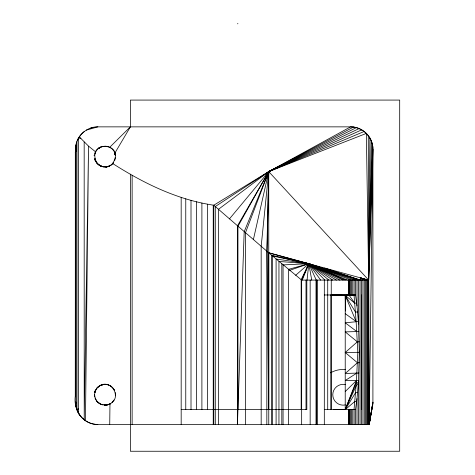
<?xml version="1.0" encoding="UTF-8"?>
<svg xmlns="http://www.w3.org/2000/svg" width="475" height="475" viewBox="0 0 475 475"><rect width="100%" height="100%" fill="white"/><g stroke="black" fill="none" stroke-linecap="round" stroke-linejoin="round"><path stroke-width="0.71" d="M75.323 396.631L75.406 150.807L75.964 145.059L76.006 151.454L75.406 150.807L75.495 149.542L76.006 151.454L75.406 150.652L75.501 149.334L75.317 152.546L75.305 396.085C73.174 409.83 83.161 424.822 97.844 424.466L369.182 424.466L372.911 402.147L372.911 149.18C373.118 137.263 362.508 126.647 350.592 126.861L97.844 126.861C85.316 126.481 73.465 139.074 76.006 151.454M78.939 413.897L78.5 413.363L78.535 138.035L80.893 138.463L88.546 146.152L95.707 151.947M353.501 127.057L268.737 171.612L237.435 225.874L237.435 424.466L237.945 409.587L237.951 226.32L268.737 171.612L350.592 126.861A22.39 22.39 0 0 1 372.911 149.18L369.182 424.466L364.907 424.412M344.013 409.587L344.749 409.539L333.497 409.587L345.224 409.587L345.224 295.444L343.758 295.224M268.773 424.466L268.737 171.612L356.363 127.633M368.671 424.466L368.671 280.096L369.9 138.035M355.52 424.466L355.52 409.587L357.004 398.584L358.387 383.022L359.32 352.278L358.387 321.539L357.004 305.977L355.52 294.975L355.52 280.096M109.731 424.466L109.968 403.94C123.328 396.75 109.6 377.304 98.462 386.686M96.383 162.402L96.918 163.103C85.061 139.43 127.027 142.049 112.254 164.065L112.747 163.578C143.539 183.261 177.323 199.803 213.786 205.218L268.607 252.706L301.661 280.096L368.671 280.096L371.195 140.648M359.124 128.577L268.737 171.612L267.092 251.417L268.618 409.587M361.736 129.871L268.737 171.612L266.837 251.198L266.831 424.466M372.911 149.18L368.671 280.096L372.133 143.408M268.607 252.706L368.671 280.096L372.709 146.27M237.945 409.587L244.186 231.729L268.737 171.612L364.159 131.492M354.029 409.587L356.363 382.423L357.829 352.278L356.131 321.539L354.029 294.981L330.826 295.444M75.406 150.807L75.317 152.546L75.721 146.27L75.43 149.18M94.4 396.732L94.84 392.582L95.754 390.04L95.125 391.531M369.318 422.37L369.407 420.975M75.721 405.056L76.006 402.147L75.525 402.147A22.39 22.39 0 0 0 97.844 424.466M213.786 424.466L213.786 205.218L268.737 171.612L368.671 280.096L366.35 133.416L268.737 171.612L261.173 246.365L261.173 424.466M307.058 280.096L308.803 263.708L268.767 252.837L268.773 409.587M370.452 415.756L369.182 424.466L368.719 280.096M372.857 402.913L369.182 424.466L372.709 405.056M372.804 403.685L369.182 424.466L372.911 402.147A22.39 22.39 0 0 1 371.711 409.313L372.133 407.912M253.371 239.661L268.737 171.612L215.294 206.536L215.288 424.466M94.834 154.417L95.291 152.908M95.327 390.878L94.84 392.582L94.78 391.121M95.059 153.52L95.232 153.063M218.441 424.466L218.458 209.315L268.737 171.612L245.433 232.809L245.433 424.466M356.689 401.452L354.867 401.452L345.224 409.587L356.482 380.511L345.236 391.525M302.243 280.096L308.803 263.708L360.329 280.096L360.329 277.816L367.947 280.096M345.224 409.587L356.363 382.423L358.387 383.022L356.108 386.021L345.224 409.587L355.638 392.546L357.639 392.546M95.511 390.509C99.204 384.536 94.863 390.717 94.84 392.582L94.84 391.109M78.5 413.363L77.241 410.673L78.535 408.268L76.962 409.854L76.962 141.473M95.653 390.159L95.612 390.319M114.849 153.306L115.116 154.417L114.843 153.14L130.364 126.861L130.364 100.077L399.695 100.077L399.695 451.25L130.364 451.25L130.364 174.171M100.154 385.641L101.133 385.166M96.71 388.491L96.443 388.847C96.556 387.345 102.618 384.388 99.821 385.73A10.414 10.414 0 0 0 97.286 387.778L98.058 387.006M111.999 402.491L114.048 399.956M111.993 164.326L113.448 162.705L111.144 165.009L108.241 166.487L110.687 165.306M229.443 218.916L268.737 171.612M130.364 126.861L109.761 147.244C106.323 145.457 102.06 146.021 98.901 148.158A10.414 10.414 0 0 0 95.505 152.344L95.03 152.22L95.558 152.249M295.67 275.292L308.803 263.708L357.645 280.096M359.213 362.74L357.432 362.74L345.224 352.515L357.325 341.822L359.213 341.822M357.432 362.74L345.254 373.469L358.904 373.035M99.815 147.565L98.901 148.158L101.009 147.06M110.455 165.597L111.144 165.009M97.286 387.778L99.821 385.73L104.084 384.388M101.959 384.934L101.05 385.302M110.236 403.768L109.268 404.267L109.6 404.178M356.933 373.035L345.248 380.511L358.524 380.511L358.524 424.466M108.241 166.487L110.901 165.217M100.783 147.066L98.901 148.158L100.041 147.553M109.968 403.94L107.255 404.938L104.292 405.11M110.23 165.603L110.722 165.365M100.884 385.231L103.942 384.388L107.54 384.602M289.613 270.34L308.803 263.708L354.599 280.096M101.169 385.118L102.511 384.673M108.247 404.652L108.591 404.587L104.173 405.086M104.191 405.003C113.935 403.287 109.719 404.629 105.028 405.163L105.385 405.151M86.308 130.132L97.844 126.861L90.719 128.096M109.82 165.87C105.266 168.013 99.667 166.648 96.573 162.705M108.769 166.339C106.008 167.158 102.808 167.099 100.231 165.722M107.617 166.606L105.753 166.963L107.54 166.725L106.109 166.945M331.241 294.975L330.82 295.04M107.54 404.884L101.81 404.652L97.719 402.206M102.909 384.56L103.592 384.453M106.115 405.11L106.471 405.074M93.973 155.557L94.662 155.497M105.492 384.358L103.942 384.388L104.69 384.352M104.447 384.364L105.028 384.334M330.903 409.587L330.903 295.034L355.52 294.975L324.312 294.975M101.133 404.32L100.789 404.267L103.075 404.932M97.755 164.083L96.003 161.791L98.901 165.009L102.03 166.482M104.162 166.933L102.855 166.773L103.212 166.79M358.904 331.52L345.224 331.888L357.325 341.822M345.224 352.515L359.32 352.278M339.857 409.587L343.193 409.622M237.429 23.75L237.939 23.75M361.606 294.975L361.528 424.466M340.818 295.218L345.224 295.444L354.76 303.103L356.689 303.103M357.639 312.016L355.46 312.016L345.224 295.444L334.655 294.975M358.387 321.539L345.224 322.78L356.755 331.52M345.414 369.443L343.193 369.443A25.294 25.294 0 0 0 330.547 372.833M96.372 400.544L96.603 400.87A10.414 10.414 0 0 0 99.821 403.768L101.234 404.373M181.177 409.587L306.826 409.587L306.826 280.096M324.312 409.587L355.52 409.587M361.528 409.587L361.606 280.096M330.475 295.266L345.224 295.444L356.131 321.539L345.224 313.666M105.141 384.328L108.377 384.839M332.126 295.034L345.224 295.444L345.562 311.012M105.551 384.346L107.956 384.744M102.262 166.565L106.258 166.939M346.453 294.975L348.377 294.975L348.377 280.096M101.81 404.652L102.155 404.694M108.247 384.845L108.591 384.898M367.211 280.096L360.329 277.816L362.68 280.096M324.585 268.031L360.329 280.096M366.468 280.096L360.329 277.816L364.723 280.096M108.318 384.839L109.001 385.1M351.173 280.096L308.803 263.708L271.605 255.247L271.605 424.466M347.35 280.096L308.803 263.708L272.436 255.948L272.436 424.466M345.224 280.096L308.803 263.708L276.094 259.053L276.094 424.466M343.098 280.096L308.803 263.708L278.95 261.452L278.95 424.466M101.804 166.487L100.041 165.597M339.857 280.096L308.803 263.708L283.064 264.902L283.064 424.466M336.407 280.096L308.803 263.708L288.462 269.378L288.462 424.466M110.176 385.7L111.15 386.323M97.28 163.554L101.169 166.203M332.749 280.096L308.803 263.708L301.162 279.698L301.162 409.587M98.462 402.812L96.585 400.87L95.327 398.495L95.612 399.178M98.782 164.843L99.815 165.603M99.821 403.768L96.585 400.87M328.902 280.096L308.803 263.708L301.661 280.096L301.661 424.466M83.333 419.003L85.47 420.63L88.546 146.152L84.223 419.829L84.176 142.043M324.864 280.096L308.803 263.708L311.737 280.096M79.485 136.616L80.893 138.463M96.443 400.651L95.125 397.967L94.614 394.749M348.846 294.975L354.76 303.103M320.649 280.096L308.803 263.708L316.273 280.096M78.535 413.292L80.156 415.714M113.97 389.423L114.546 390.509A10.414 10.414 0 0 0 110.236 385.73M95.332 160.36L95.73 161.263L94.834 158.751L94.834 160.188M95.327 398.495L95.754 399.457M95.125 397.967L95.445 398.988M114.534 152.344L115.383 155.497L114.926 153.366M114.594 152.493L115.383 155.497L114.736 152.867M114.843 153.14L115.116 154.417M115.217 392.582L115.389 395.835M368.279 135.613L368.671 280.096M368.523 280.096L368.523 424.466M368.101 280.096L368.101 424.466M367.436 280.096L367.436 424.466M366.558 280.096L366.558 424.466M365.501 280.096L365.501 424.466M364.283 280.096L364.283 424.466M362.953 280.096L362.953 424.466M360.038 280.096L360.038 424.466M358.524 280.096L358.524 324.045M357.004 280.096L357.004 305.977M357.004 398.584L357.004 424.466M354.095 280.096L354.095 294.975M354.095 409.587L354.095 424.466M352.759 280.096L352.759 294.975M352.759 409.587L352.759 424.466M351.548 280.096L351.548 294.975M351.548 409.587L351.548 424.466M350.485 280.096L350.485 294.975M350.485 409.587L350.485 424.466M349.612 280.096L349.612 294.975M349.612 409.587L349.612 424.466M348.947 280.096L348.947 294.975M348.947 409.587L348.947 424.466M348.525 280.096L348.525 294.975M348.525 409.587L348.525 424.466M348.377 409.587L348.377 424.466M331.241 280.096L331.241 409.587M327.72 280.096L327.72 409.587M324.312 280.096L324.312 424.466M317.478 280.096L317.478 424.466M316.344 280.096L316.344 424.466M316.023 280.096L316.023 424.466M310.157 280.096L310.157 424.466M306.013 280.096L306.013 409.587M281.812 263.851L281.812 424.466M213.233 205.218L213.233 424.466M207.51 204.226L207.51 409.587M201.899 203.08L201.899 409.587M196.395 201.786L196.395 409.587M191.009 200.361L191.009 409.587M185.767 198.829L185.767 409.587M181.177 197.368L181.177 424.466M132.133 175.192L132.133 424.466M76.006 144.881L76.006 406.446M345.361 404.932A10.414 10.414 0 0 1 332.779 394.743A10.414 10.414 0 0 1 345.361 384.554M115.383 157.67A10.414 10.414 0 0 1 114.534 160.817M110.23 147.565A10.414 10.414 0 0 1 114.042 151.377M77.241 140.648A22.39 22.39 0 0 1 84.277 131.492M95.433 160.639L95.582 160.966L95.433 160.639M344.749 409.563L343.947 409.587L344.749 409.563M342.493 409.587L341.638 409.563L342.493 409.587M95.374 160.485L94.834 158.751L95.362 160.455"/></g></svg>
